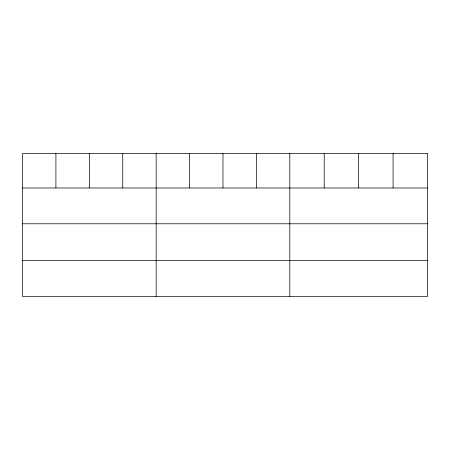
<?xml version="1.0" encoding="UTF-8"?>
<svg xmlns="http://www.w3.org/2000/svg" width="450" height="450" viewBox="0 0 450 450"><rect width="100%" height="100%" fill="white"/><g stroke="black" fill="none" stroke-linecap="round" stroke-linejoin="round"><path stroke-width="0.67" d="M22.5 187.987L427.5 187.987M22.5 223.779L427.5 223.779M22.5 260.657L427.5 260.657M393.075 153.551L393.075 187.987M358.65 153.551L358.65 187.987M324.225 153.551L324.225 187.987M289.8 153.551L289.8 296.449M256.387 153.551L256.387 187.987M222.975 153.551L222.975 187.987M189.562 153.551L189.562 187.987M156.15 153.551L156.15 296.449M122.737 153.551L122.737 187.987M89.325 153.551L89.325 187.987M55.913 153.551L55.913 187.987M427.5 153.551L22.5 153.551L22.5 296.449L427.5 296.449L427.5 153.551"/></g></svg>
